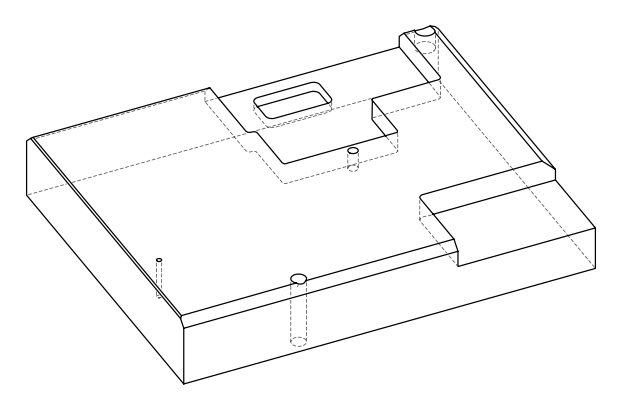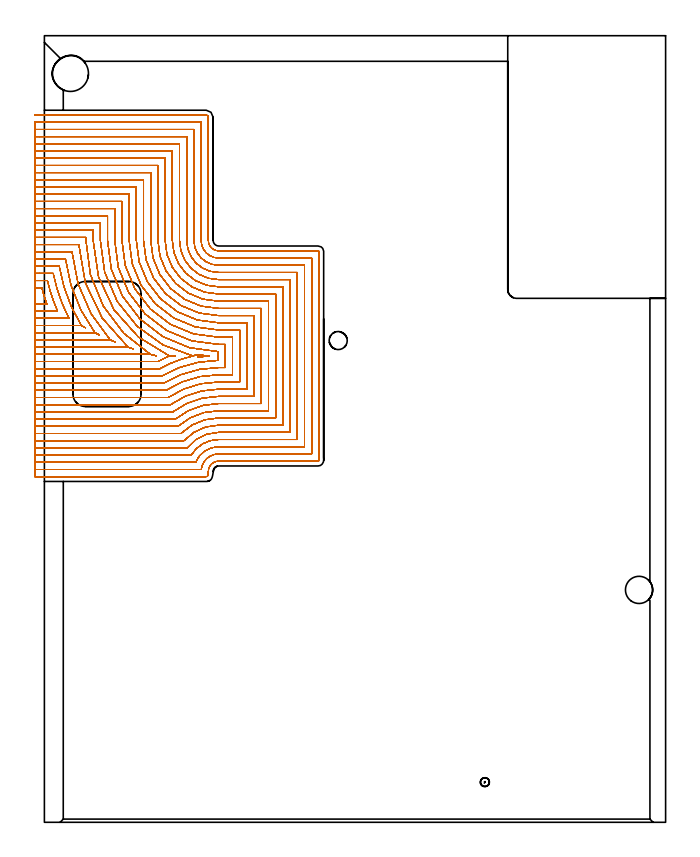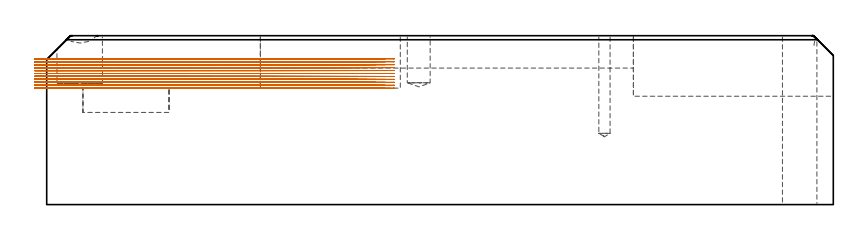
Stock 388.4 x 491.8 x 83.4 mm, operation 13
(PLAN: 14 operations, 8 tool changes, 597.9 min)
(1 SPOT_DRILL | STEP1POCKET | NXT0321_9005460120000 | 0.03 min | 2 mm3)
(2 SPOT_DRILL_1 | STEP1POCKET_2 | NXT0321_9005460120000 | 0.03 min | 0 mm3)
(3 INDEXABLE_INSERT_DRILL_THROUGH_HOLE_FROM_SOLID | STEP1HOLE | NXT0302_005 | 0.35 min | 18882 mm3)
(4 DRILL_BLIND_HOLE_INTO_CENTER | STEP1POCKET | NXT0301_084 | 0.11 min | 2385 mm3)
(5 INDEXABLE_INSERT_DRILL_BLIND_HOLE_FROM_SOLID | STEP1POCKET_1 | NXT0302_016 | 0.1 min | 9302 mm3)
(6 DRILL_BLIND_HOLE_INTO_CENTER_1 | STEP1POCKET_2 | UGT0301_179 | 0.21 min | 1179 mm3)
(7 AREA_MILL | FG_CHAMFER_SURFACE | UGT0205_001 | 8.7 min | 15280 mm3)
(8 AREA_MILL_1 | FG_CHAMFER_SURFACE_1 | UGT0205_001 | 13.91 min | 37969 mm3)
(9 AREA_MILL_2 | FG_CHAMFER_SURFACE_2 | UGT0205_001 | 10.77 min | 15998 mm3)
(10 AREA_MILL_3 | FG_CHAMFER_SURFACE_3 | UGT0205_001 | 1.46 min | 2589 mm3)
(11 AREA_MILL_4 | FG_CHAMFER_SURFACE_4 | UGT0205_001 | 3.1 min | 733 mm3)
(12 MILL_CORNER_NOTCH_RECTANGULAR | CORNER_NOTCH_RECTANGULAR | NXT0201_013 | Follow Part, ap 2.5, ae 75% | 67.74 min | 483137 mm3)
(13 MILL_OPEN_POCKET | POCKET_OPEN | NXT0201_008 | Follow Part, ap 1.5, ae 75% | 488.67 min | 879252 mm3)
(14 MILL_RECTANGULAR_POCKET | POCKET_RECTANGULAR_STRAIGHT | UGT0201_133 | Follow Part, ap 3.75, ae 75% | 2.69 min | 39282 mm3)
(TOOL NXT0321_9005460120000 | NC Spot Drill, 142deg, 12mm, Carbide, Uncoated | D12 PA142 FL30 Z2)
(TOOL NXT0302_005 | Index. Insert Drill 17mm [880-D1700L20-05] | D17 PA176 FL85 Z2)
(TOOL NXT0301_084 | Carbide Drill 11.3mm [860.1-1130-034A1-MM 2214] | D11.3 PA140 FL55 Z2)
(TOOL NXT0302_016 | Index. Insert Drill 22.5mm [880-D2250L25-03] | D22.5 PA176 FL68 Z2)
(TOOL UGT0301_179 | Twist Drill 5.6 mm | D5.6 PA118 FL55 Z2)
(TOOL UGT0205_001 | Chamfer Mill 20 x 3 x 45 deg. | D20 FL50 Z2)
(TOOL NXT0201_013 | ENDMILL 10mm | D10 FL30 Z4)
(TOOL NXT0201_008 | ENDMILL 6mm [2P460-0600-NA 1630] | D6 FL26 Z6)
(TOOL UGT0201_133 | Carbide End Mill 15.0 | D15 FL30 Z4)
(OP 13 MILL_OPEN_POCKET, part 2 of 2)
G0 X-6. Y324.1 Z71.967
G1 X-3.
X1.572 F500.
G2 X-1.631 Y334.2 R114.4
G1 X-3.
X-6. F250.
Y319.6
X-3.
X8.236 F500.
G2 X1.881 Y338.7 R109.9
G1 X-3.
X-6. F250.
Y315.1
X-3.
X15.374 F500.
G2 X5.513 Y343.2 R105.4
G1 X-3.
X-6. F250.
Y310.6
X-3.
X23.103 F500.
X25.768 Y309.138
X23.103 Y310.6
G2 X9.277 Y347.7 R100.9
G1 X-3.
X-6. F250.
Y306.1
X-3.
X31.601 F500.
X34.409 Y304.715
X31.601 Y306.1
G2 X13.188 Y352.2 R96.4
G1 X-3.
X-6. F250.
Y301.6
X-3.
X41.156 F500.
X44.155 Y300.309
X41.156 Y301.6
G2 X17.267 Y356.7 R91.9
G1 X-3.
X-6. F250.
Y297.1
X-3.
X52.303 F500.
X55.588 Y295.927
X52.303 Y297.1
G2 X21.536 Y361.2 R87.4
G1 X-3.
X-6. F250.
Y292.6
X-3.
X66.271 F500.
X69.884 Y291.653
X66.271 Y292.6
G2 X26. Y363.7 R82.9
G1 Y365.7
X-3.
X-6. F250.
Y288.1
X-3.
X71.126 F500.
G2 X78.225 Y291.55 R78.4
G1 X81.573
X78.225
G2 X30.5 Y363.7 R78.4
G1 Y370.2
X-3.
X-6. F250.
Y283.6
X-3.
X72.3 F500.
G2 X92.913 Y291.55 R73.9
G1 X95.758 Y292.503
G3 X102.889 Y291.55 R72.4
X95.758 Y290.597 R72.4
X95.758 Y292.503 R3.
G1 X92.913 Y291.55
G2 X35. Y363.7 R73.9
G1 Y374.7
X-3.
X-6. F250.
Y279.1
X-3.
X73.513 F500.
G2 X108.6 Y288.799 R69.4
G1 Y294.301
G2 X39.5 Y363.7 R69.4
G1 Y379.2
X-3.
X-6. F250.
Y274.6
X-3.
X74.768 F500.
G2 X108.895 Y284.3 R64.9
G1 X113.1
Y298.8
X108.9
G2 X44. Y363.7 R64.9
G1 Y383.7
X-3.
X-6. F250.
Y270.1
X-3.
X76.072 F500.
G2 X108.895 Y279.8 R60.4
G1 X117.6
Y303.3
X108.9
G2 X48.5 Y363.7 R60.4
G1 Y388.2
X-3.
X-6. F250.
Y265.6
X-3.
X77.43 F500.
G2 X108.896 Y275.3 R55.9
G1 X122.1
Y307.8
X108.9
G2 X53. Y363.7 R55.9
G1 Y392.7
X-3.
X-6. F250.
Y261.1
X-3.
X78.849 F500.
G2 X108.896 Y270.8 R51.4
G1 X126.6
Y312.3
X108.9
G2 X57.5 Y363.7 R51.4
G1 Y397.2
X-3.
X-6. F250.
Y256.6
X-3.
X80.338 F500.
G2 X108.896 Y266.3 R46.9
G1 X131.1
Y316.8
X108.9
G2 X62. Y363.7 R46.9
G1 Y401.7
X-3.
X-6. F250.
Y252.1
X-3.
X81.91 F500.
G2 X108.897 Y261.8 R42.4
G1 X135.6
Y321.3
X108.9
G2 X66.5 Y363.7 R42.4
G1 Y406.2
X-3.
X-6. F250.
Y247.6
X-3.
X83.579 F500.
G2 X108.897 Y257.3 R37.9
G1 X140.1
Y325.8
X108.9
G2 X71. Y363.7 R37.9
G1 Y410.7
X-3.
X-6. F250.
Y243.1
X-3.
X85.366 F500.
G2 X108.897 Y252.8 R33.4
G1 X144.6
Y330.3
X108.9
G2 X75.5 Y363.7 R33.4
G1 Y415.2
X-3.
X-6. F250.
Y238.6
X-3.
X87.3 F500.
G2 X108.898 Y248.3 R28.9
G1 X149.1
Y334.8
X108.9
G2 X80. Y363.7 R28.9
G1 Y419.7
X-3.
X-6. F250.
Y234.1
X-3.
X89.425 F500.
G2 X108.898 Y243.8 R24.4
G1 X153.6
Y339.3
X108.9
G2 X84.5 Y363.7 R24.4
G1 Y424.2
X-3.
X-6. F250.
Y229.6
X-3.
X91.813 F500.
G2 X108.898 Y239.3 R19.9
G1 X158.1
Y343.8
X108.9
G2 X89. Y363.7 R19.9
G1 Y428.7
X-3.
X-6. F250.
Y225.1
X-3.
X94.594 F500.
G2 X108.899 Y234.8 R15.4
G1 X162.6
Y348.3
X108.9
G2 X93.5 Y363.7 R15.4
G1 Y433.2
X-3.
X-6. F250.
Y220.6
X-3.
X98.066 F500.
G2 X108.9 Y230.3 R10.9
G1 X167.1
Y352.8
X108.9
G2 X98. Y363.7 R10.9
G1 Y437.7
X-3.
X-6. F250.
Y216.1
X-3.
X101. F500.
G3 X102.5 Y217.6 R1.5
G1 Y219.4
G2 X108.9 Y225.8 R6.4
G1 X171.2
G3 X171.6 Y226.2 R0.4
G1 Y356.9
G3 X171.2 Y357.3 R0.4
G1 X108.9
G2 X102.5 Y363.7 R6.4
G1 Y440.7
G3 X101. Y442.2 R1.5
G1 X-3.
X-6. F250.
G0 Y324.1 Z70.521
G1 X-3.
X1.572 F500.
G2 X-1.631 Y334.2 R114.4
G1 X-3.
X-6. F250.
Y319.6
X-3.
X8.236 F500.
G2 X1.881 Y338.7 R109.9
G1 X-3.
X-6. F250.
Y315.1
X-3.
X15.374 F500.
G2 X5.513 Y343.2 R105.4
G1 X-3.
X-6. F250.
Y310.6
X-3.
X23.103 F500.
X25.768 Y309.138
X23.103 Y310.6
G2 X9.277 Y347.7 R100.9
G1 X-3.
X-6. F250.
Y306.1
X-3.
X31.601 F500.
X34.409 Y304.715
X31.601 Y306.1
G2 X13.188 Y352.2 R96.4
G1 X-3.
X-6. F250.
Y301.6
X-3.
X41.156 F500.
X44.155 Y300.309
X41.156 Y301.6
G2 X17.267 Y356.7 R91.9
G1 X-3.
X-6. F250.
Y297.1
X-3.
X52.303 F500.
X55.588 Y295.927
X52.303 Y297.1
G2 X21.536 Y361.2 R87.4
G1 X-3.
X-6. F250.
Y292.6
X-3.
X66.271 F500.
X69.884 Y291.653
X66.271 Y292.6
G2 X26. Y363.7 R82.9
G1 Y365.7
X-3.
X-6. F250.
Y288.1
X-3.
X71.126 F500.
G2 X78.225 Y291.55 R78.4
G1 X81.573
X78.225
G2 X30.5 Y363.7 R78.4
G1 Y370.2
X-3.
X-6. F250.
Y283.6
X-3.
X72.3 F500.
G2 X92.913 Y291.55 R73.9
G1 X95.758 Y292.503
G3 X102.889 Y291.55 R72.4
X95.758 Y290.597 R72.4
X95.758 Y292.503 R3.
G1 X92.913 Y291.55
G2 X35. Y363.7 R73.9
G1 Y374.7
X-3.
X-6. F250.
Y279.1
X-3.
X73.513 F500.
G2 X108.6 Y288.799 R69.4
G1 Y294.301
G2 X39.5 Y363.7 R69.4
G1 Y379.2
X-3.
X-6. F250.
Y274.6
X-3.
X74.768 F500.
G2 X108.895 Y284.3 R64.9
G1 X113.1
Y298.8
X108.9
G2 X44. Y363.7 R64.9
G1 Y383.7
X-3.
X-6. F250.
Y270.1
X-3.
X76.072 F500.
G2 X108.895 Y279.8 R60.4
G1 X117.6
Y303.3
X108.9
G2 X48.5 Y363.7 R60.4
G1 Y388.2
X-3.
X-6. F250.
Y265.6
X-3.
X77.43 F500.
G2 X108.896 Y275.3 R55.9
G1 X122.1
Y307.8
X108.9
G2 X53. Y363.7 R55.9
G1 Y392.7
X-3.
X-6. F250.
Y261.1
X-3.
X78.849 F500.
G2 X108.896 Y270.8 R51.4
G1 X126.6
Y312.3
X108.9
G2 X57.5 Y363.7 R51.4
G1 Y397.2
X-3.
X-6. F250.
Y256.6
X-3.
X80.338 F500.
G2 X108.896 Y266.3 R46.9
G1 X131.1
Y316.8
X108.9
G2 X62. Y363.7 R46.9
G1 Y401.7
X-3.
X-6. F250.
Y252.1
X-3.
X81.91 F500.
G2 X108.897 Y261.8 R42.4
G1 X135.6
Y321.3
X108.9
G2 X66.5 Y363.7 R42.4
G1 Y406.2
X-3.
X-6. F250.
Y247.6
X-3.
X83.579 F500.
G2 X108.897 Y257.3 R37.9
G1 X140.1
Y325.8
X108.9
G2 X71. Y363.7 R37.9
G1 Y410.7
X-3.
X-6. F250.
Y243.1
X-3.
X85.366 F500.
G2 X108.897 Y252.8 R33.4
G1 X144.6
Y330.3
X108.9
G2 X75.5 Y363.7 R33.4
G1 Y415.2
X-3.
X-6. F250.
Y238.6
X-3.
X87.3 F500.
G2 X108.898 Y248.3 R28.9
G1 X149.1
Y334.8
X108.9
G2 X80. Y363.7 R28.9
G1 Y419.7
X-3.
X-6. F250.
Y234.1
X-3.
X89.425 F500.
G2 X108.898 Y243.8 R24.4
G1 X153.6
Y339.3
X108.9
G2 X84.5 Y363.7 R24.4
G1 Y424.2
X-3.
X-6. F250.
Y229.6
X-3.
X91.813 F500.
G2 X108.898 Y239.3 R19.9
G1 X158.1
Y343.8
X108.9
G2 X89. Y363.7 R19.9
G1 Y428.7
X-3.
X-6. F250.
Y225.1
X-3.
X94.594 F500.
G2 X108.899 Y234.8 R15.4
G1 X162.6
Y348.3
X108.9
G2 X93.5 Y363.7 R15.4
G1 Y433.2
X-3.
X-6. F250.
Y220.6
X-3.
X98.066 F500.
G2 X108.9 Y230.3 R10.9
G1 X167.1
Y352.8
X108.9
G2 X98. Y363.7 R10.9
G1 Y437.7
X-3.
X-6. F250.
Y216.1
X-3.
X101. F500.
G3 X102.5 Y217.6 R1.5
G1 Y219.4
G2 X108.9 Y225.8 R6.4
G1 X171.2
G3 X171.6 Y226.2 R0.4
G1 Y356.9
G3 X171.2 Y357.3 R0.4
G1 X108.9
G2 X102.5 Y363.7 R6.4
G1 Y440.7
G3 X101. Y442.2 R1.5
G1 X-3.
X-6. F250.
G0 Y324.1 Z69.074
G1 X-3.
X1.572 F500.
G2 X-1.631 Y334.2 R114.4
G1 X-3.
X-6. F250.
Y319.6
X-3.
X8.236 F500.
G2 X1.881 Y338.7 R109.9
G1 X-3.
X-6. F250.
Y315.1
X-3.
X15.374 F500.
G2 X5.513 Y343.2 R105.4
G1 X-3.
X-6. F250.
Y310.6
X-3.
X23.103 F500.
X25.768 Y309.138
X23.103 Y310.6
G2 X9.277 Y347.7 R100.9
G1 X-3.
X-6. F250.
Y306.1
X-3.
X31.601 F500.
X34.409 Y304.715
X31.601 Y306.1
G2 X13.188 Y352.2 R96.4
G1 X-3.
X-6. F250.
Y301.6
X-3.
X41.156 F500.
X44.155 Y300.309
X41.156 Y301.6
G2 X17.267 Y356.7 R91.9
G1 X-3.
X-6. F250.
Y297.1
X-3.
X52.303 F500.
X55.588 Y295.927
X52.303 Y297.1
G2 X21.536 Y361.2 R87.4
G1 X-3.
X-6. F250.
Y292.6
X-3.
X66.271 F500.
X69.884 Y291.653
X66.271 Y292.6
G2 X26. Y363.7 R82.9
G1 Y365.7
X-3.
X-6. F250.
Y288.1
X-3.
X71.126 F500.
G2 X78.225 Y291.55 R78.4
G1 X81.573
X78.225
G2 X30.5 Y363.7 R78.4
G1 Y370.2
X-3.
X-6. F250.
Y283.6
X-3.
X72.3 F500.
G2 X92.913 Y291.55 R73.9
G1 X95.758 Y292.503
G3 X102.889 Y291.55 R72.4
X95.758 Y290.597 R72.4
X95.758 Y292.503 R3.
G1 X92.913 Y291.55
G2 X35. Y363.7 R73.9
G1 Y374.7
X-3.
X-6. F250.
Y279.1
X-3.
X73.513 F500.
G2 X108.6 Y288.799 R69.4
G1 Y294.301
G2 X39.5 Y363.7 R69.4
G1 Y379.2
X-3.
X-6. F250.
Y274.6
X-3.
X74.768 F500.
G2 X108.895 Y284.3 R64.9
G1 X113.1
Y298.8
X108.9
G2 X44. Y363.7 R64.9
G1 Y383.7
X-3.
X-6. F250.
Y270.1
X-3.
X76.072 F500.
G2 X108.895 Y279.8 R60.4
G1 X117.6
Y303.3
X108.9
G2 X48.5 Y363.7 R60.4
G1 Y388.2
X-3.
X-6. F250.
Y265.6
X-3.
X77.43 F500.
G2 X108.896 Y275.3 R55.9
G1 X122.1
Y307.8
X108.9
G2 X53. Y363.7 R55.9
G1 Y392.7
X-3.
X-6. F250.
Y261.1
X-3.
X78.849 F500.
G2 X108.896 Y270.8 R51.4
G1 X126.6
Y312.3
X108.9
G2 X57.5 Y363.7 R51.4
G1 Y397.2
X-3.
X-6. F250.
Y256.6
X-3.
X80.338 F500.
G2 X108.896 Y266.3 R46.9
G1 X131.1
Y316.8
X108.9
G2 X62. Y363.7 R46.9
G1 Y401.7
X-3.
X-6. F250.
Y252.1
X-3.
X81.91 F500.
G2 X108.897 Y261.8 R42.4
G1 X135.6
Y321.3
X108.9
G2 X66.5 Y363.7 R42.4
G1 Y406.2
X-3.
X-6. F250.
Y247.6
X-3.
X83.579 F500.
G2 X108.897 Y257.3 R37.9
G1 X140.1
Y325.8
X108.9
G2 X71. Y363.7 R37.9
G1 Y410.7
X-3.
X-6. F250.
Y243.1
X-3.
X85.366 F500.
G2 X108.897 Y252.8 R33.4
G1 X144.6
Y330.3
X108.9
G2 X75.5 Y363.7 R33.4
G1 Y415.2
X-3.
X-6. F250.
Y238.6
X-3.
X87.3 F500.
G2 X108.898 Y248.3 R28.9
G1 X149.1
Y334.8
X108.9
G2 X80. Y363.7 R28.9
G1 Y419.7
X-3.
X-6. F250.
Y234.1
X-3.
X89.425 F500.
G2 X108.898 Y243.8 R24.4
G1 X153.6
Y339.3
X108.9
G2 X84.5 Y363.7 R24.4
G1 Y424.2
X-3.
X-6. F250.
Y229.6
X-3.
X91.813 F500.
G2 X108.898 Y239.3 R19.9
G1 X158.1
Y343.8
X108.9
G2 X89. Y363.7 R19.9
G1 Y428.7
X-3.
X-6. F250.
Y225.1
X-3.
X94.594 F500.
G2 X108.899 Y234.8 R15.4
G1 X162.6
Y348.3
X108.9
G2 X93.5 Y363.7 R15.4
G1 Y433.2
X-3.
X-6. F250.
Y220.6
X-3.
X98.066 F500.
G2 X108.9 Y230.3 R10.9
G1 X167.1
Y352.8
X108.9
G2 X98. Y363.7 R10.9
G1 Y437.7
X-3.
X-6. F250.
Y216.1
X-3.
X101. F500.
G3 X102.5 Y217.6 R1.5
G1 Y219.4
G2 X108.9 Y225.8 R6.4
G1 X171.2
G3 X171.6 Y226.2 R0.4
G1 Y356.9
G3 X171.2 Y357.3 R0.4
G1 X108.9
G2 X102.5 Y363.7 R6.4
G1 Y440.7
G3 X101. Y442.2 R1.5
G1 X-3.
X-6. F250.
G0 Y324.1 Z67.627
G1 X-3.
X1.572 F500.
G2 X-1.631 Y334.2 R114.4
G1 X-3.
X-6. F250.
Y319.6
X-3.
X8.236 F500.
G2 X1.881 Y338.7 R109.9
G1 X-3.
X-6. F250.
Y315.1
X-3.
X15.374 F500.
G2 X5.513 Y343.2 R105.4
G1 X-3.
X-6. F250.
Y310.6
X-3.
X23.103 F500.
X25.768 Y309.138
X23.103 Y310.6
G2 X9.277 Y347.7 R100.9
G1 X-3.
X-6. F250.
Y306.1
X-3.
X31.601 F500.
X34.409 Y304.715
X31.601 Y306.1
G2 X13.188 Y352.2 R96.4
G1 X-3.
X-6. F250.
Y301.6
X-3.
X41.156 F500.
X44.155 Y300.309
X41.156 Y301.6
G2 X17.267 Y356.7 R91.9
G1 X-3.
X-6. F250.
Y297.1
X-3.
X52.303 F500.
X55.588 Y295.927
X52.303 Y297.1
G2 X21.536 Y361.2 R87.4
G1 X-3.
X-6. F250.
Y292.6
X-3.
X66.271 F500.
X69.884 Y291.653
X66.271 Y292.6
G2 X26. Y363.7 R82.9
G1 Y365.7
X-3.
X-6. F250.
Y288.1
X-3.
X71.126 F500.
G2 X78.225 Y291.55 R78.4
G1 X81.573
X78.225
G2 X30.5 Y363.7 R78.4
G1 Y370.2
X-3.
X-6. F250.
Y283.6
X-3.
X72.3 F500.
G2 X92.913 Y291.55 R73.9
G1 X95.758 Y292.503
G3 X102.889 Y291.55 R72.4
X95.758 Y290.597 R72.4
X95.758 Y292.503 R3.
G1 X92.913 Y291.55
G2 X35. Y363.7 R73.9
G1 Y374.7
X-3.
X-6. F250.
Y279.1
X-3.
X73.513 F500.
G2 X108.6 Y288.799 R69.4
G1 Y294.301
G2 X39.5 Y363.7 R69.4
G1 Y379.2
X-3.
X-6. F250.
Y274.6
X-3.
X74.768 F500.
G2 X108.895 Y284.3 R64.9
G1 X113.1
Y298.8
X108.9
G2 X44. Y363.7 R64.9
G1 Y383.7
X-3.
X-6. F250.
Y270.1
X-3.
X76.072 F500.
G2 X108.895 Y279.8 R60.4
G1 X117.6
Y303.3
X108.9
G2 X48.5 Y363.7 R60.4
G1 Y388.2
X-3.
X-6. F250.
Y265.6
X-3.
X77.43 F500.
G2 X108.896 Y275.3 R55.9
G1 X122.1
Y307.8
X108.9
G2 X53. Y363.7 R55.9
G1 Y392.7
X-3.
X-6. F250.
Y261.1
X-3.
X78.849 F500.
G2 X108.896 Y270.8 R51.4
G1 X126.6
Y312.3
X108.9
G2 X57.5 Y363.7 R51.4
G1 Y397.2
X-3.
X-6. F250.
Y256.6
X-3.
X80.338 F500.
G2 X108.896 Y266.3 R46.9
G1 X131.1
Y316.8
X108.9
G2 X62. Y363.7 R46.9
G1 Y401.7
X-3.
X-6. F250.
Y252.1
X-3.
X81.91 F500.
G2 X108.897 Y261.8 R42.4
G1 X135.6
Y321.3
X108.9
G2 X66.5 Y363.7 R42.4
G1 Y406.2
X-3.
X-6. F250.
Y247.6
X-3.
X83.579 F500.
G2 X108.897 Y257.3 R37.9
G1 X140.1
Y325.8
X108.9
G2 X71. Y363.7 R37.9
G1 Y410.7
X-3.
X-6. F250.
Y243.1
X-3.
X85.366 F500.
G2 X108.897 Y252.8 R33.4
G1 X144.6
Y330.3
X108.9
G2 X75.5 Y363.7 R33.4
G1 Y415.2
X-3.
X-6. F250.
Y238.6
X-3.
X87.3 F500.
G2 X108.898 Y248.3 R28.9
G1 X149.1
Y334.8
X108.9
G2 X80. Y363.7 R28.9
G1 Y419.7
X-3.
X-6. F250.
Y234.1
X-3.
X89.425 F500.
G2 X108.898 Y243.8 R24.4
G1 X153.6
Y339.3
X108.9
G2 X84.5 Y363.7 R24.4
G1 Y424.2
X-3.
X-6. F250.
Y229.6
X-3.
X91.813 F500.
G2 X108.898 Y239.3 R19.9
G1 X158.1
Y343.8
X108.9
G2 X89. Y363.7 R19.9
G1 Y428.7
X-3.
X-6. F250.
Y225.1
X-3.
X94.594 F500.
G2 X108.899 Y234.8 R15.4
G1 X162.6
Y348.3
X108.9
G2 X93.5 Y363.7 R15.4
G1 Y433.2
X-3.
X-6. F250.
Y220.6
X-3.
X98.066 F500.
G2 X108.9 Y230.3 R10.9
G1 X167.1
Y352.8
X108.9
G2 X98. Y363.7 R10.9
G1 Y437.7
X-3.
X-6. F250.
Y216.1
X-3.
X101. F500.
G3 X102.5 Y217.6 R1.5
G1 Y219.4
G2 X108.9 Y225.8 R6.4
G1 X171.2
G3 X171.6 Y226.2 R0.4
G1 Y356.9
G3 X171.2 Y357.3 R0.4
G1 X108.9
G2 X102.5 Y363.7 R6.4
G1 Y440.7
G3 X101. Y442.2 R1.5
G1 X-3.
X-6. F250.
G0 Y324.1 Z66.18
G1 X-3.
X1.572 F500.
G2 X-1.631 Y334.2 R114.4
G1 X-3.
X-6. F250.
Y319.6
X-3.
X8.236 F500.
G2 X1.881 Y338.7 R109.9
G1 X-3.
X-6. F250.
Y315.1
X-3.
X15.374 F500.
G2 X5.513 Y343.2 R105.4
G1 X-3.
X-6. F250.
Y310.6
X-3.
X23.103 F500.
X25.768 Y309.138
X23.103 Y310.6
G2 X9.277 Y347.7 R100.9
G1 X-3.
X-6. F250.
Y306.1
X-3.
X31.601 F500.
X34.409 Y304.715
X31.601 Y306.1
G2 X13.188 Y352.2 R96.4
G1 X-3.
X-6. F250.
Y301.6
X-3.
X41.156 F500.
X44.155 Y300.309
X41.156 Y301.6
G2 X17.267 Y356.7 R91.9
G1 X-3.
X-6. F250.
Y297.1
X-3.
X52.303 F500.
X55.588 Y295.927
X52.303 Y297.1
G2 X21.536 Y361.2 R87.4
G1 X-3.
X-6. F250.
Y292.6
X-3.
X66.271 F500.
X69.884 Y291.653
X66.271 Y292.6
G2 X26. Y363.7 R82.9
G1 Y365.7
X-3.
X-6. F250.
Y288.1
X-3.
X71.126 F500.
G2 X78.225 Y291.55 R78.4
G1 X81.573
X78.225
G2 X30.5 Y363.7 R78.4
G1 Y370.2
X-3.
X-6. F250.
Y283.6
X-3.
X72.3 F500.
G2 X92.913 Y291.55 R73.9
G1 X95.758 Y292.503
G3 X102.889 Y291.55 R72.4
X95.758 Y290.597 R72.4
X95.758 Y292.503 R3.
G1 X92.913 Y291.55
G2 X35. Y363.7 R73.9
G1 Y374.7
X-3.
X-6. F250.
Y279.1
X-3.
X73.513 F500.
G2 X108.6 Y288.799 R69.4
G1 Y294.301
G2 X39.5 Y363.7 R69.4
G1 Y379.2
X-3.
X-6. F250.
Y274.6
X-3.
X74.768 F500.
G2 X108.9 Y284.3 R64.9
G1 X113.1
Y298.8
X108.9
G2 X44. Y363.7 R64.9
G1 Y383.7
X-3.
X-6. F250.
Y270.1
X-3.
X76.072 F500.
G2 X108.9 Y279.8 R60.4
G1 X117.6
Y303.3
X108.9
G2 X48.5 Y363.7 R60.4
G1 Y388.2
X-3.
X-6. F250.
Y265.6
X-3.
X77.43 F500.
G2 X108.9 Y275.3 R55.9
G1 X122.1
Y307.8
X108.9
G2 X53. Y363.7 R55.9
G1 Y392.7
X-3.
X-6. F250.
Y261.1
X-3.
X78.849 F500.
G2 X108.9 Y270.8 R51.4
G1 X126.6
Y312.3
X108.9
G2 X57.5 Y363.7 R51.4
G1 Y397.2
X-3.
X-6. F250.
Y256.6
X-3.
X80.338 F500.
G2 X108.9 Y266.3 R46.9
G1 X131.1
Y316.8
X108.9
G2 X62. Y363.7 R46.9
G1 Y401.7
X-3.
X-6. F250.
Y252.1
X-3.
X81.91 F500.
G2 X108.9 Y261.8 R42.4
G1 X135.6
Y321.3
X108.9
G2 X66.5 Y363.7 R42.4
G1 Y406.2
X-3.
X-6. F250.
Y247.6
X-3.
X83.579 F500.
G2 X108.9 Y257.3 R37.9
G1 X140.1
Y325.8
X108.9
G2 X71. Y363.7 R37.9
G1 Y410.7
X-3.
X-6. F250.
Y243.1
X-3.
X85.366 F500.
G2 X108.9 Y252.8 R33.4
G1 X144.6
Y330.3
X108.9
G2 X75.5 Y363.7 R33.4
G1 Y415.2
X-3.
X-6. F250.
Y238.6
X-3.
X87.3 F500.
G2 X108.9 Y248.3 R28.9
G1 X149.1
Y334.8
X108.9
G2 X80. Y363.7 R28.9
G1 Y419.7
X-3.
X-6. F250.
Y234.1
X-3.
X89.425 F500.
G2 X108.9 Y243.8 R24.4
G1 X153.6
Y339.3
X108.9
G2 X84.5 Y363.7 R24.4
G1 Y424.2
X-3.
X-6. F250.
Y229.6
X-3.
X91.813 F500.
G2 X108.9 Y239.3 R19.9
G1 X158.1
Y343.8
X108.9
G2 X89. Y363.7 R19.9
G1 Y428.7
X-3.
X-6. F250.
Y225.1
X-3.
X94.594 F500.
G2 X108.9 Y234.8 R15.4
G1 X162.6
Y348.3
X108.9
G2 X93.5 Y363.7 R15.4
G1 Y433.2
X-3.
X-6. F250.
Y220.6
X-3.
X98.066 F500.
G2 X108.9 Y230.3 R10.9
G1 X167.1
Y352.8
X108.9
G2 X98. Y363.7 R10.9
G1 Y437.7
X-3.
X-6. F250.
Y216.1
X-3.
X101. F500.
G3 X102.5 Y217.6 R1.5
G1 Y219.4
G2 X108.9 Y225.8 R6.4
G1 X171.2
G3 X171.6 Y226.2 R0.4
G1 Y356.9
G3 X171.2 Y357.3 R0.4
G1 X108.9
G2 X102.5 Y363.7 R6.4
G1 Y440.7
G3 X101. Y442.2 R1.5
G1 X-3.
X-6. F250.
G0 Y324.1 Z64.734
G1 X-3.
X1.572 F500.
G2 X-1.631 Y334.2 R114.4
G1 X-3.
X-6. F250.
Y319.6
X-3.
X8.236 F500.
G2 X1.881 Y338.7 R109.9
G1 X-3.
X-6. F250.
Y315.1
X-3.
X15.374 F500.
G2 X5.513 Y343.2 R105.4
G1 X-3.
X-6. F250.
Y310.6
X-3.
X23.103 F500.
X25.768 Y309.138
X23.103 Y310.6
G2 X9.277 Y347.7 R100.9
G1 X-3.
X-6. F250.
Y306.1
X-3.
X31.601 F500.
X34.409 Y304.715
X31.601 Y306.1
G2 X13.188 Y352.2 R96.4
G1 X-3.
X-6. F250.
Y301.6
X-3.
X41.156 F500.
X44.155 Y300.309
X41.156 Y301.6
G2 X17.267 Y356.7 R91.9
G1 X-3.
X-6. F250.
Y297.1
X-3.
X52.303 F500.
X55.588 Y295.927
X52.303 Y297.1
G2 X21.536 Y361.2 R87.4
G1 X-3.
X-6. F250.
Y292.6
X-3.
X66.271 F500.
X69.884 Y291.653
X66.271 Y292.6
G2 X26. Y363.7 R82.9
G1 Y365.7
X-3.
X-6. F250.
Y288.1
X-3.
X71.126 F500.
G2 X78.225 Y291.55 R78.4
G1 X81.573
X78.225
G2 X30.5 Y363.7 R78.4
G1 Y370.2
X-3.
X-6. F250.
Y283.6
X-3.
X72.3 F500.
G2 X92.913 Y291.55 R73.9
G1 X95.758 Y292.503
G3 X102.889 Y291.55 R72.4
X95.758 Y290.597 R72.4
X95.758 Y292.503 R3.
G1 X92.913 Y291.55
G2 X35. Y363.7 R73.9
G1 Y374.7
X-3.
X-6. F250.
Y279.1
X-3.
X73.513 F500.
G2 X108.6 Y288.799 R69.4
G1 Y294.301
G2 X39.5 Y363.7 R69.4
G1 Y379.2
X-3.
X-6. F250.
Y274.6
X-3.
X74.768 F500.
G2 X108.9 Y284.3 R64.9
G1 X113.1
Y298.8
X108.9
G2 X44. Y363.7 R64.9
G1 Y383.7
X-3.
X-6. F250.
Y270.1
X-3.
X76.072 F500.
G2 X108.9 Y279.8 R60.4
G1 X117.6
Y303.3
X108.9
G2 X48.5 Y363.7 R60.4
G1 Y388.2
X-3.
X-6. F250.
Y265.6
X-3.
X77.43 F500.
G2 X108.9 Y275.3 R55.9
G1 X122.1
Y307.8
X108.9
G2 X53. Y363.7 R55.9
G1 Y392.7
X-3.
X-6. F250.
Y261.1
X-3.
X78.849 F500.
G2 X108.9 Y270.8 R51.4
G1 X126.6
Y312.3
X108.9
G2 X57.5 Y363.7 R51.4
G1 Y397.2
X-3.
X-6. F250.
Y256.6
X-3.
X80.338 F500.
G2 X108.9 Y266.3 R46.9
G1 X131.1
Y316.8
X108.9
G2 X62. Y363.7 R46.9
G1 Y401.7
X-3.
X-6. F250.
Y252.1
X-3.
X81.91 F500.
G2 X108.9 Y261.8 R42.4
G1 X135.6
Y321.3
X108.9
G2 X66.5 Y363.7 R42.4
G1 Y406.2
X-3.
X-6. F250.
Y247.6
X-3.
X83.579 F500.
G2 X108.9 Y257.3 R37.9
G1 X140.1
Y325.8
X108.9
G2 X71. Y363.7 R37.9
G1 Y410.7
X-3.
X-6. F250.
Y243.1
X-3.
X85.366 F500.
G2 X108.9 Y252.8 R33.4
G1 X144.6
Y330.3
X108.9
G2 X75.5 Y363.7 R33.4
G1 Y415.2
X-3.
X-6. F250.
Y238.6
X-3.
X87.3 F500.
G2 X108.9 Y248.3 R28.9
G1 X149.1
Y334.8
X108.9
G2 X80. Y363.7 R28.9
G1 Y419.7
X-3.
X-6. F250.
Y234.1
X-3.
X89.425 F500.
G2 X108.9 Y243.8 R24.4
G1 X153.6
Y339.3
X108.9
G2 X84.5 Y363.7 R24.4
G1 Y424.2
X-3.
X-6. F250.
Y229.6
X-3.
X91.813 F500.
G2 X108.9 Y239.3 R19.9
G1 X158.1
Y343.8
X108.9
G2 X89. Y363.7 R19.9
G1 Y428.7
X-3.
X-6. F250.
Y225.1
X-3.
X94.594 F500.
G2 X108.9 Y234.8 R15.4
G1 X162.6
Y348.3
X108.9
G2 X93.5 Y363.7 R15.4
G1 Y433.2
X-3.
X-6. F250.
Y220.6
X-3.
X98.066 F500.
G2 X108.9 Y230.3 R10.9
G1 X167.1
Y352.8
X108.9
G2 X98. Y363.7 R10.9
G1 Y437.7
X-3.
X-6. F250.
Y216.1
X-3.
X101. F500.
G3 X102.5 Y217.6 R1.5
G1 Y219.4
G2 X108.9 Y225.8 R6.4
G1 X171.2
G3 X171.6 Y226.2 R0.4
G1 Y356.9
G3 X171.2 Y357.3 R0.4
G1 X108.9
G2 X102.5 Y363.7 R6.4
G1 Y440.7
G3 X101. Y442.2 R1.5
G1 X-3.
X-6. F250.
G0 Y324.1 Z63.287
G1 X-3.
X1.572 F500.
G2 X-1.631 Y334.2 R114.4
G1 X-3.
X-6. F250.
Y319.6
X-3.
X8.236 F500.
G2 X1.881 Y338.7 R109.9
G1 X-3.
X-6. F250.
Y315.1
X-3.
X15.374 F500.
G2 X5.513 Y343.2 R105.4
G1 X-3.
X-6. F250.
Y310.6
X-3.
X23.103 F500.
X25.768 Y309.138
X23.103 Y310.6
G2 X9.277 Y347.7 R100.9
G1 X-3.
X-6. F250.
Y306.1
X-3.
X31.601 F500.
X34.409 Y304.715
X31.601 Y306.1
G2 X13.188 Y352.2 R96.4
G1 X-3.
X-6. F250.
Y301.6
X-3.
X41.156 F500.
X44.155 Y300.309
X41.156 Y301.6
G2 X17.267 Y356.7 R91.9
G1 X-3.
X-6. F250.
Y297.1
X-3.
X52.303 F500.
X55.588 Y295.927
X52.303 Y297.1
G2 X21.536 Y361.2 R87.4
G1 X-3.
X-6. F250.
Y292.6
X-3.
X66.271 F500.
X69.884 Y291.653
X66.271 Y292.6
G2 X26. Y363.7 R82.9
G1 Y365.7
X-3.
X-6. F250.
Y288.1
X-3.
X71.126 F500.
G2 X78.225 Y291.55 R78.4
G1 X81.573
X78.225
G2 X30.5 Y363.7 R78.4
G1 Y370.2
X-3.
X-6. F250.
Y283.6
X-3.
X72.3 F500.
G2 X92.913 Y291.55 R73.9
G1 X95.758 Y292.503
G3 X102.889 Y291.55 R72.4
X95.758 Y290.597 R72.4
X95.758 Y292.503 R3.
G1 X92.913 Y291.55
G2 X35. Y363.7 R73.9
G1 Y374.7
X-3.
X-6. F250.
Y279.1
X-3.
X73.513 F500.
G2 X108.6 Y288.799 R69.4
G1 Y294.301
G2 X39.5 Y363.7 R69.4
G1 Y379.2
X-3.
X-6. F250.
Y274.6
X-3.
X74.768 F500.
G2 X108.9 Y284.3 R64.9
G1 X113.1
Y298.8
X108.9
G2 X44. Y363.7 R64.9
G1 Y383.7
X-3.
X-6. F250.
Y270.1
X-3.
X76.072 F500.
G2 X108.9 Y279.8 R60.4
G1 X117.6
Y303.3
X108.9
G2 X48.5 Y363.7 R60.4
G1 Y388.2
X-3.
X-6. F250.
Y265.6
X-3.
X77.43 F500.
G2 X108.9 Y275.3 R55.9
G1 X122.1
Y307.8
X108.9
G2 X53. Y363.7 R55.9
G1 Y392.7
X-3.
X-6. F250.
Y261.1
X-3.
X78.849 F500.
G2 X108.9 Y270.8 R51.4
G1 X126.6
Y312.3
X108.9
G2 X57.5 Y363.7 R51.4
G1 Y397.2
X-3.
X-6. F250.
Y256.6
X-3.
X80.338 F500.
G2 X108.9 Y266.3 R46.9
G1 X131.1
Y316.8
X108.9
G2 X62. Y363.7 R46.9
G1 Y401.7
X-3.
X-6. F250.
Y252.1
X-3.
X81.91 F500.
G2 X108.9 Y261.8 R42.4
G1 X135.6
Y321.3
X108.9
G2 X66.5 Y363.7 R42.4
G1 Y406.2
X-3.
X-6. F250.
Y247.6
X-3.
X83.579 F500.
G2 X108.9 Y257.3 R37.9
G1 X140.1
Y325.8
X108.9
G2 X71. Y363.7 R37.9
G1 Y410.7
X-3.
X-6. F250.
Y243.1
X-3.
X85.366 F500.
G2 X108.9 Y252.8 R33.4
G1 X144.6
Y330.3
X108.9
G2 X75.5 Y363.7 R33.4
G1 Y415.2
X-3.
X-6. F250.
Y238.6
X-3.
X87.3 F500.
G2 X108.9 Y248.3 R28.9
G1 X149.1
Y334.8
X108.9
G2 X80. Y363.7 R28.9
G1 Y419.7
X-3.
X-6. F250.
Y234.1
X-3.
X89.425 F500.
G2 X108.9 Y243.8 R24.4
G1 X153.6
Y339.3
X108.9
G2 X84.5 Y363.7 R24.4
G1 Y424.2
X-3.
X-6. F250.
Y229.6
X-3.
X91.813 F500.
G2 X108.9 Y239.3 R19.9
G1 X158.1
Y343.8
X108.9
G2 X89. Y363.7 R19.9
G1 Y428.7
X-3.
X-6. F250.
Y225.1
X-3.
X94.594 F500.
G2 X108.9 Y234.8 R15.4
G1 X162.6
Y348.3
X108.9
G2 X93.5 Y363.7 R15.4
G1 Y433.2
X-3.
X-6. F250.
Y220.6
X-3.
X98.066 F500.
G2 X108.9 Y230.3 R10.9
G1 X167.1
Y352.8
X108.9
G2 X98. Y363.7 R10.9
G1 Y437.7
X-3.
X-6. F250.
Y216.1
X-3.
X101. F500.
G3 X102.5 Y217.6 R1.5
G1 Y219.4
G2 X108.9 Y225.8 R6.4
G1 X171.2
G3 X171.6 Y226.2 R0.4
G1 Y356.9
G3 X171.2 Y357.3 R0.4
G1 X108.9
G2 X102.5 Y363.7 R6.4
G1 Y440.7
G3 X101. Y442.2 R1.5
G1 X-3.
X-6. F250.
G0 Y324.1 Z61.84
G1 X-3.
X1.572 F500.
G2 X-1.631 Y334.2 R114.4
G1 X-3.
X-6. F250.
Y319.6
X-3.
X8.236 F500.
G2 X1.881 Y338.7 R109.9
G1 X-3.
X-6. F250.
Y315.1
X-3.
X15.374 F500.
G2 X5.513 Y343.2 R105.4
G1 X-3.
X-6. F250.
Y310.6
X-3.
X23.103 F500.
X25.768 Y309.138
X23.103 Y310.6
G2 X9.277 Y347.7 R100.9
G1 X-3.
X-6. F250.
Y306.1
X-3.
X31.601 F500.
X34.409 Y304.715
X31.601 Y306.1
G2 X13.188 Y352.2 R96.4
G1 X-3.
X-6. F250.
Y301.6
X-3.
X41.156 F500.
X44.155 Y300.309
X41.156 Y301.6
G2 X17.267 Y356.7 R91.9
G1 X-3.
X-6. F250.
Y297.1
X-3.
X52.303 F500.
X55.588 Y295.927
X52.303 Y297.1
G2 X21.536 Y361.2 R87.4
G1 X-3.
X-6. F250.
Y292.6
X-3.
X66.271 F500.
X69.884 Y291.653
X66.271 Y292.6
G2 X26. Y363.7 R82.9
G1 Y365.7
X-3.
X-6. F250.
Y288.1
X-3.
X71.126 F500.
G2 X78.225 Y291.55 R78.4
G1 X81.573
X78.225
G2 X30.5 Y363.7 R78.4
G1 Y370.2
X-3.
X-6. F250.
Y283.6
X-3.
X72.3 F500.
G2 X92.913 Y291.55 R73.9
G1 X95.758 Y292.503
G3 X102.889 Y291.55 R72.4
X95.758 Y290.597 R72.4
X95.758 Y292.503 R3.
G1 X92.913 Y291.55
G2 X35. Y363.7 R73.9
G1 Y374.7
X-3.
X-6. F250.
Y279.1
X-3.
X73.513 F500.
G2 X108.6 Y288.799 R69.4
G1 Y294.301
G2 X39.5 Y363.7 R69.4
G1 Y379.2
X-3.
X-6. F250.
Y274.6
X-3.
X74.768 F500.
G2 X108.9 Y284.3 R64.9
G1 X113.1
Y298.8
X108.9
G2 X44. Y363.7 R64.9
G1 Y383.7
X-3.
X-6. F250.
Y270.1
X-3.
X76.072 F500.
G2 X108.9 Y279.8 R60.4
G1 X117.6
Y303.3
X108.9
G2 X48.5 Y363.7 R60.4
G1 Y388.2
X-3.
X-6. F250.
Y265.6
X-3.
X77.43 F500.
G2 X108.9 Y275.3 R55.9
G1 X122.1
Y307.8
X108.9
G2 X53. Y363.7 R55.9
G1 Y392.7
X-3.
X-6. F250.
Y261.1
X-3.
X78.849 F500.
G2 X108.9 Y270.8 R51.4
G1 X126.6
Y312.3
X108.9
G2 X57.5 Y363.7 R51.4
G1 Y397.2
X-3.
X-6. F250.
Y256.6
X-3.
X80.338 F500.
G2 X108.9 Y266.3 R46.9
G1 X131.1
Y316.8
X108.9
G2 X62. Y363.7 R46.9
G1 Y401.7
X-3.
X-6. F250.
Y252.1
X-3.
X81.91 F500.
G2 X108.9 Y261.8 R42.4
G1 X135.6
Y321.3
X108.9
G2 X66.5 Y363.7 R42.4
G1 Y406.2
X-3.
X-6. F250.
Y247.6
X-3.
X83.579 F500.
G2 X108.9 Y257.3 R37.9
G1 X140.1
Y325.8
X108.9
G2 X71. Y363.7 R37.9
G1 Y410.7
X-3.
X-6. F250.
Y243.1
X-3.
X85.366 F500.
G2 X108.9 Y252.8 R33.4
G1 X144.6
Y330.3
X108.9
G2 X75.5 Y363.7 R33.4
G1 Y415.2
X-3.
X-6. F250.
Y238.6
X-3.
X87.3 F500.
G2 X108.9 Y248.3 R28.9
G1 X149.1
Y334.8
X108.9
G2 X80. Y363.7 R28.9
G1 Y419.7
X-3.
X-6. F250.
Y234.1
X-3.
X89.425 F500.
G2 X108.9 Y243.8 R24.4
G1 X153.6
Y339.3
X108.9
G2 X84.5 Y363.7 R24.4
G1 Y424.2
X-3.
X-6. F250.
Y229.6
X-3.
X91.813 F500.
G2 X108.9 Y239.3 R19.9
G1 X158.1
Y343.8
X108.9
G2 X89. Y363.7 R19.9
G1 Y428.7
X-3.
X-6. F250.
Y225.1
X-3.
X94.594 F500.
G2 X108.9 Y234.8 R15.4
G1 X162.6
Y348.3
X108.9
G2 X93.5 Y363.7 R15.4
G1 Y433.2
X-3.
X-6. F250.
Y220.6
X-3.
X98.066 F500.
G2 X108.9 Y230.3 R10.9
G1 X167.1
Y352.8
X108.9
G2 X98. Y363.7 R10.9
G1 Y437.7
X-3.
X-6. F250.
Y216.1
X-3.
X101. F500.
G3 X102.5 Y217.6 R1.5
G1 Y219.4
G2 X108.9 Y225.8 R6.4
G1 X171.2
G3 X171.6 Y226.2 R0.4
G1 Y356.9
G3 X171.2 Y357.3 R0.4
G1 X108.9
G2 X102.5 Y363.7 R6.4
G1 Y440.7
G3 X101. Y442.2 R1.5
G1 X-3.
X-6. F250.
G0 Y324.1 Z60.393
G1 X-3.
X1.572 F500.
G2 X-1.631 Y334.2 R114.4
G1 X-3.
X-6. F250.
Y319.6
X-3.
X8.236 F500.
G2 X1.881 Y338.7 R109.9
G1 X-3.
X-6. F250.
Y315.1
X-3.
X15.374 F500.
G2 X5.513 Y343.2 R105.4
G1 X-3.
X-6. F250.
Y310.6
X-3.
X23.103 F500.
X25.768 Y309.138
X23.103 Y310.6
G2 X9.277 Y347.7 R100.9
G1 X-3.
X-6. F250.
Y306.1
X-3.
X31.601 F500.
X34.409 Y304.715
X31.601 Y306.1
G2 X13.188 Y352.2 R96.4
G1 X-3.
X-6. F250.
Y301.6
X-3.
X41.156 F500.
X44.155 Y300.309
X41.156 Y301.6
G2 X17.267 Y356.7 R91.9
G1 X-3.
X-6. F250.
Y297.1
X-3.
X52.303 F500.
X55.588 Y295.927
X52.303 Y297.1
G2 X21.536 Y361.2 R87.4
G1 X-3.
X-6. F250.
Y292.6
X-3.
X66.271 F500.
X69.884 Y291.653
X66.271 Y292.6
G2 X26. Y363.7 R82.9
G1 Y365.7
X-3.
X-6. F250.
Y288.1
X-3.
X71.126 F500.
G2 X78.225 Y291.55 R78.4
G1 X81.573
X78.225
G2 X30.5 Y363.7 R78.4
G1 Y370.2
X-3.
X-6. F250.
Y283.6
X-3.
X72.3 F500.
G2 X92.913 Y291.55 R73.9
G1 X95.758 Y292.503
G3 X102.889 Y291.55 R72.4
X95.758 Y290.597 R72.4
X95.758 Y292.503 R3.
G1 X92.913 Y291.55
G2 X35. Y363.7 R73.9
G1 Y374.7
X-3.
X-6. F250.
Y279.1
X-3.
X73.513 F500.
G2 X108.6 Y288.799 R69.4
G1 Y294.301
G2 X39.5 Y363.7 R69.4
G1 Y379.2
X-3.
X-6. F250.
Y274.6
X-3.
X74.768 F500.
G2 X108.9 Y284.3 R64.9
G1 X113.1
Y298.8
X108.9
G2 X44. Y363.7 R64.9
G1 Y383.7
X-3.
X-6. F250.
Y270.1
X-3.
X76.072 F500.
G2 X108.9 Y279.8 R60.4
G1 X117.6
Y303.3
X108.9
G2 X48.5 Y363.7 R60.4
G1 Y388.2
X-3.
X-6. F250.
Y265.6
X-3.
X77.43 F500.
G2 X108.9 Y275.3 R55.9
G1 X122.1
Y307.8
X108.9
G2 X53. Y363.7 R55.9
G1 Y392.7
X-3.
X-6. F250.
Y261.1
X-3.
X78.849 F500.
G2 X108.9 Y270.8 R51.4
G1 X126.6
Y312.3
X108.9
G2 X57.5 Y363.7 R51.4
G1 Y397.2
X-3.
X-6. F250.
Y256.6
X-3.
X80.338 F500.
G2 X108.9 Y266.3 R46.9
G1 X131.1
Y316.8
X108.9
G2 X62. Y363.7 R46.9
G1 Y401.7
X-3.
X-6. F250.
Y252.1
X-3.
X81.91 F500.
G2 X108.9 Y261.8 R42.4
G1 X135.6
Y321.3
X108.9
G2 X66.5 Y363.7 R42.4
G1 Y406.2
X-3.
X-6. F250.
Y247.6
X-3.
X83.579 F500.
G2 X108.9 Y257.3 R37.9
G1 X140.1
Y325.8
X108.9
G2 X71. Y363.7 R37.9
G1 Y410.7
X-3.
X-6. F250.
Y243.1
X-3.
X85.366 F500.
G2 X108.9 Y252.8 R33.4
G1 X144.6
Y330.3
X108.9
G2 X75.5 Y363.7 R33.4
G1 Y415.2
X-3.
X-6. F250.
Y238.6
X-3.
X87.3 F500.
G2 X108.9 Y248.3 R28.9
G1 X149.1
Y334.8
X108.9
G2 X80. Y363.7 R28.9
G1 Y419.7
X-3.
X-6. F250.
Y234.1
X-3.
X89.425 F500.
G2 X108.9 Y243.8 R24.4
G1 X153.6
Y339.3
X108.9
G2 X84.5 Y363.7 R24.4
G1 Y424.2
X-3.
X-6. F250.
Y229.6
X-3.
X91.813 F500.
G2 X108.9 Y239.3 R19.9
G1 X158.1
Y343.8
X108.9
G2 X89. Y363.7 R19.9
G1 Y428.7
X-3.
X-6. F250.
Y225.1
X-3.
X94.594 F500.
G2 X108.9 Y234.8 R15.4
G1 X162.6
Y348.3
X108.9
G2 X93.5 Y363.7 R15.4
G1 Y433.2
X-3.
X-6. F250.
Y220.6
X-3.
X98.066 F500.
G2 X108.9 Y230.3 R10.9
G1 X167.1
Y352.8
X108.9
G2 X98. Y363.7 R10.9
G1 Y437.7
X-3.
X-6. F250.
Y216.1
X-3.
X101. F500.
G3 X102.5 Y217.6 R1.5
G1 Y219.4
G2 X108.9 Y225.8 R6.4
G1 X171.2
G3 X171.6 Y226.2 R0.4
G1 Y356.9
G3 X171.2 Y357.3 R0.4
G1 X108.9
G2 X102.5 Y363.7 R6.4
G1 Y440.7
G3 X101. Y442.2 R1.5
G1 X-3.
X-6. F250.
G0 Y324.1 Z58.947
G1 X-3.
X1.572 F500.
G2 X-1.631 Y334.2 R114.4
G1 X-3.
X-6. F250.
Y319.6
X-3.
X8.236 F500.
G2 X1.881 Y338.7 R109.9
G1 X-3.
X-6. F250.
Y315.1
X-3.
X15.374 F500.
G2 X5.513 Y343.2 R105.4
G1 X-3.
X-6. F250.
Y310.6
X-3.
X23.103 F500.
X25.768 Y309.138
X23.103 Y310.6
G2 X9.277 Y347.7 R100.9
G1 X-3.
X-6. F250.
Y306.1
X-3.
X31.601 F500.
X34.409 Y304.715
X31.601 Y306.1
G2 X13.188 Y352.2 R96.4
G1 X-3.
X-6. F250.
Y301.6
X-3.
X41.156 F500.
X44.155 Y300.309
X41.156 Y301.6
G2 X17.267 Y356.7 R91.9
G1 X-3.
X-6. F250.
Y297.1
X-3.
X52.303 F500.
X55.588 Y295.927
X52.303 Y297.1
G2 X21.536 Y361.2 R87.4
G1 X-3.
X-6. F250.
Y292.6
X-3.
X66.271 F500.
X69.884 Y291.653
X66.271 Y292.6
G2 X26. Y363.7 R82.9
G1 Y365.7
X-3.
X-6. F250.
Y288.1
X-3.
X71.126 F500.
G2 X78.225 Y291.55 R78.4
G1 X81.573
X78.225
G2 X30.5 Y363.7 R78.4
G1 Y370.2
X-3.
X-6. F250.
Y283.6
X-3.
X72.3 F500.
G2 X92.913 Y291.55 R73.9
G1 X95.758 Y292.503
G3 X102.889 Y291.55 R72.4
X95.758 Y290.597 R72.4
X95.758 Y292.503 R3.
G1 X92.913 Y291.55
G2 X35. Y363.7 R73.9
G1 Y374.7
X-3.
X-6. F250.
Y279.1
X-3.
X73.513 F500.
G2 X108.6 Y288.799 R69.4
G1 Y294.301
G2 X39.5 Y363.7 R69.4
G1 Y379.2
X-3.
X-6. F250.
Y274.6
X-3.
X74.768 F500.
G2 X108.9 Y284.3 R64.9
G1 X113.1
Y298.8
X108.9
G2 X44. Y363.7 R64.9
G1 Y383.7
X-3.
X-6. F250.
Y270.1
X-3.
X76.072 F500.
G2 X108.9 Y279.8 R60.4
G1 X117.6
Y303.3
X108.9
G2 X48.5 Y363.7 R60.4
G1 Y388.2
X-3.
X-6. F250.
Y265.6
X-3.
X77.43 F500.
G2 X108.9 Y275.3 R55.9
G1 X122.1
Y307.8
X108.9
G2 X53. Y363.7 R55.9
G1 Y392.7
X-3.
X-6. F250.
Y261.1
X-3.
X78.849 F500.
G2 X108.9 Y270.8 R51.4
G1 X126.6
Y312.3
X108.9
G2 X57.5 Y363.7 R51.4
G1 Y397.2
X-3.
X-6. F250.
Y256.6
X-3.
X80.338 F500.
G2 X108.9 Y266.3 R46.9
G1 X131.1
Y316.8
X108.9
G2 X62. Y363.7 R46.9
G1 Y401.7
X-3.
X-6. F250.
Y252.1
X-3.
X81.91 F500.
G2 X108.9 Y261.8 R42.4
G1 X135.6
Y321.3
X108.9
G2 X66.5 Y363.7 R42.4
G1 Y406.2
X-3.
X-6. F250.
Y247.6
X-3.
X83.579 F500.
G2 X108.9 Y257.3 R37.9
G1 X140.1
Y325.8
X108.9
G2 X71. Y363.7 R37.9
G1 Y410.7
X-3.
X-6. F250.
Y243.1
X-3.
X85.366 F500.
G2 X108.9 Y252.8 R33.4
G1 X144.6
Y330.3
X108.9
G2 X75.5 Y363.7 R33.4
G1 Y415.2
X-3.
X-6. F250.
Y238.6
X-3.
X87.3 F500.
G2 X108.9 Y248.3 R28.9
G1 X149.1
Y334.8
X108.9
G2 X80. Y363.7 R28.9
G1 Y419.7
X-3.
X-6. F250.
Y234.1
X-3.
X89.425 F500.
G2 X108.9 Y243.8 R24.4
G1 X153.6
Y339.3
X108.9
G2 X84.5 Y363.7 R24.4
G1 Y424.2
X-3.
X-6. F250.
Y229.6
X-3.
X91.813 F500.
G2 X108.9 Y239.3 R19.9
G1 X158.1
Y343.8
X108.9
G2 X89. Y363.7 R19.9
G1 Y428.7
X-3.
X-6. F250.
Y225.1
X-3.
X94.594 F500.
G2 X108.9 Y234.8 R15.4
G1 X162.6
Y348.3
X108.9
G2 X93.5 Y363.7 R15.4
G1 Y433.2
X-3.
X-6. F250.
Y220.6
X-3.
X98.066 F500.
G2 X108.9 Y230.3 R10.9
G1 X167.1
Y352.8
X108.9
G2 X98. Y363.7 R10.9
G1 Y437.7
X-3.
X-6. F250.
Y216.1
X-3.
X101. F500.
G3 X102.5 Y217.6 R1.5
G1 Y219.4
G2 X108.9 Y225.8 R6.4
G1 X171.2
G3 X171.6 Y226.2 R0.4
G1 Y356.9
G3 X171.2 Y357.3 R0.4
G1 X108.9
G2 X102.5 Y363.7 R6.4
G1 Y440.7
G3 X101. Y442.2 R1.5
G1 X-3.
X-6. F250.
G0 Y324.1 Z57.5
G1 X-3.
X1.572 F500.
G2 X-1.631 Y334.2 R114.4
G1 X-3.
X-6. F250.
Y319.6
X-3.
X8.236 F500.
G2 X1.881 Y338.7 R109.9
G1 X-3.
X-6. F250.
Y315.1
X-3.
X15.374 F500.
G2 X5.513 Y343.2 R105.4
G1 X-3.
X-6. F250.
Y310.6
X-3.
X23.103 F500.
X25.768 Y309.138
X23.103 Y310.6
G2 X9.277 Y347.7 R100.9
G1 X-3.
X-6. F250.
Y306.1
X-3.
X31.601 F500.
X34.409 Y304.715
X31.601 Y306.1
G2 X13.188 Y352.2 R96.4
G1 X-3.
X-6. F250.
Y301.6
X-3.
X41.156 F500.
X44.155 Y300.309
X41.156 Y301.6
G2 X17.267 Y356.7 R91.9
G1 X-3.
X-6. F250.
Y297.1
X-3.
X52.303 F500.
X55.588 Y295.927
X52.303 Y297.1
G2 X21.536 Y361.2 R87.4
G1 X-3.
X-6. F250.
Y292.6
X-3.
X66.271 F500.
X69.884 Y291.653
X66.271 Y292.6
G2 X26. Y363.7 R82.9
G1 Y365.7
X-3.
X-6. F250.
Y288.1
X-3.
X71.126 F500.
G2 X78.225 Y291.55 R78.4
G1 X81.573
X78.225
G2 X30.5 Y363.7 R78.4
G1 Y370.2
X-3.
X-6. F250.
Y283.6
X-3.
X72.3 F500.
G2 X92.913 Y291.55 R73.9
G1 X95.758 Y292.503
G3 X102.889 Y291.55 R72.4
X95.758 Y290.597 R72.4
X95.758 Y292.503 R3.
G1 X92.913 Y291.55
G2 X35. Y363.7 R73.9
G1 Y374.7
X-3.
X-6. F250.
Y279.1
X-3.
X73.513 F500.
G2 X108.6 Y288.799 R69.4
G1 Y294.301
G2 X39.5 Y363.7 R69.4
G1 Y379.2
X-3.
X-6. F250.
Y274.6
X-3.
X74.768 F500.
G2 X108.9 Y284.3 R64.9
G1 X113.1
Y298.8
X108.9
G2 X44. Y363.7 R64.9
G1 Y383.7
X-3.
X-6. F250.
Y270.1
X-3.
X76.072 F500.
G2 X108.9 Y279.8 R60.4
G1 X117.6
Y303.3
X108.9
G2 X48.5 Y363.7 R60.4
G1 Y388.2
X-3.
X-6. F250.
Y265.6
X-3.
X77.43 F500.
G2 X108.9 Y275.3 R55.9
G1 X122.1
Y307.8
X108.9
G2 X53. Y363.7 R55.9
G1 Y392.7
X-3.
X-6. F250.
Y261.1
X-3.
X78.849 F500.
G2 X108.9 Y270.8 R51.4
G1 X126.6
Y312.3
X108.9
G2 X57.5 Y363.7 R51.4
G1 Y397.2
X-3.
X-6. F250.
Y256.6
X-3.
X80.338 F500.
G2 X108.9 Y266.3 R46.9
G1 X131.1
Y316.8
X108.9
G2 X62. Y363.7 R46.9
G1 Y401.7
X-3.
X-6. F250.
Y252.1
X-3.
X81.91 F500.
G2 X108.9 Y261.8 R42.4
G1 X135.6
Y321.3
X108.9
G2 X66.5 Y363.7 R42.4
G1 Y406.2
X-3.
X-6. F250.
Y247.6
X-3.
X83.579 F500.
G2 X108.9 Y257.3 R37.9
G1 X140.1
Y325.8
X108.9
G2 X71. Y363.7 R37.9
G1 Y410.7
X-3.
X-6. F250.
Y243.1
X-3.
X85.366 F500.
G2 X108.9 Y252.8 R33.4
G1 X144.6
Y330.3
X108.9
G2 X75.5 Y363.7 R33.4
G1 Y415.2
X-3.
X-6. F250.
Y238.6
X-3.
X87.3 F500.
G2 X108.9 Y248.3 R28.9
G1 X149.1
Y334.8
X108.9
G2 X80. Y363.7 R28.9
G1 Y419.7
X-3.
X-6. F250.
Y234.1
X-3.
X89.425 F500.
G2 X108.9 Y243.8 R24.4
G1 X153.6
Y339.3
X108.9
G2 X84.5 Y363.7 R24.4
G1 Y424.2
X-3.
X-6. F250.
Y229.6
X-3.
X91.813 F500.
G2 X108.9 Y239.3 R19.9
G1 X158.1
Y343.8
X108.9
G2 X89. Y363.7 R19.9
G1 Y428.7
X-3.
X-6. F250.
Y225.1
X-3.
X94.594 F500.
G2 X108.9 Y234.8 R15.4
G1 X162.6
Y348.3
X108.9
G2 X93.5 Y363.7 R15.4
G1 Y433.2
X-3.
X-6. F250.
Y220.6
X-3.
X98.066 F500.
G2 X108.9 Y230.3 R10.9
G1 X167.1
Y352.8
X108.9
G2 X98. Y363.7 R10.9
G1 Y437.7
X-3.
X-6. F250.
Y216.1
X-3.
X101. F500.
G3 X102.5 Y217.6 R1.5
G1 Y219.4
G2 X108.9 Y225.8 R6.4
G1 X171.2
G3 X171.6 Y226.2 R0.4
G1 Y356.9
G3 X171.2 Y357.3 R0.4
G1 X108.9
G2 X102.5 Y363.7 R6.4
G1 Y440.7
G3 X101. Y442.2 R1.5
G1 X-3.
X-6. F250.
G0 Z93.541
M5
M2
